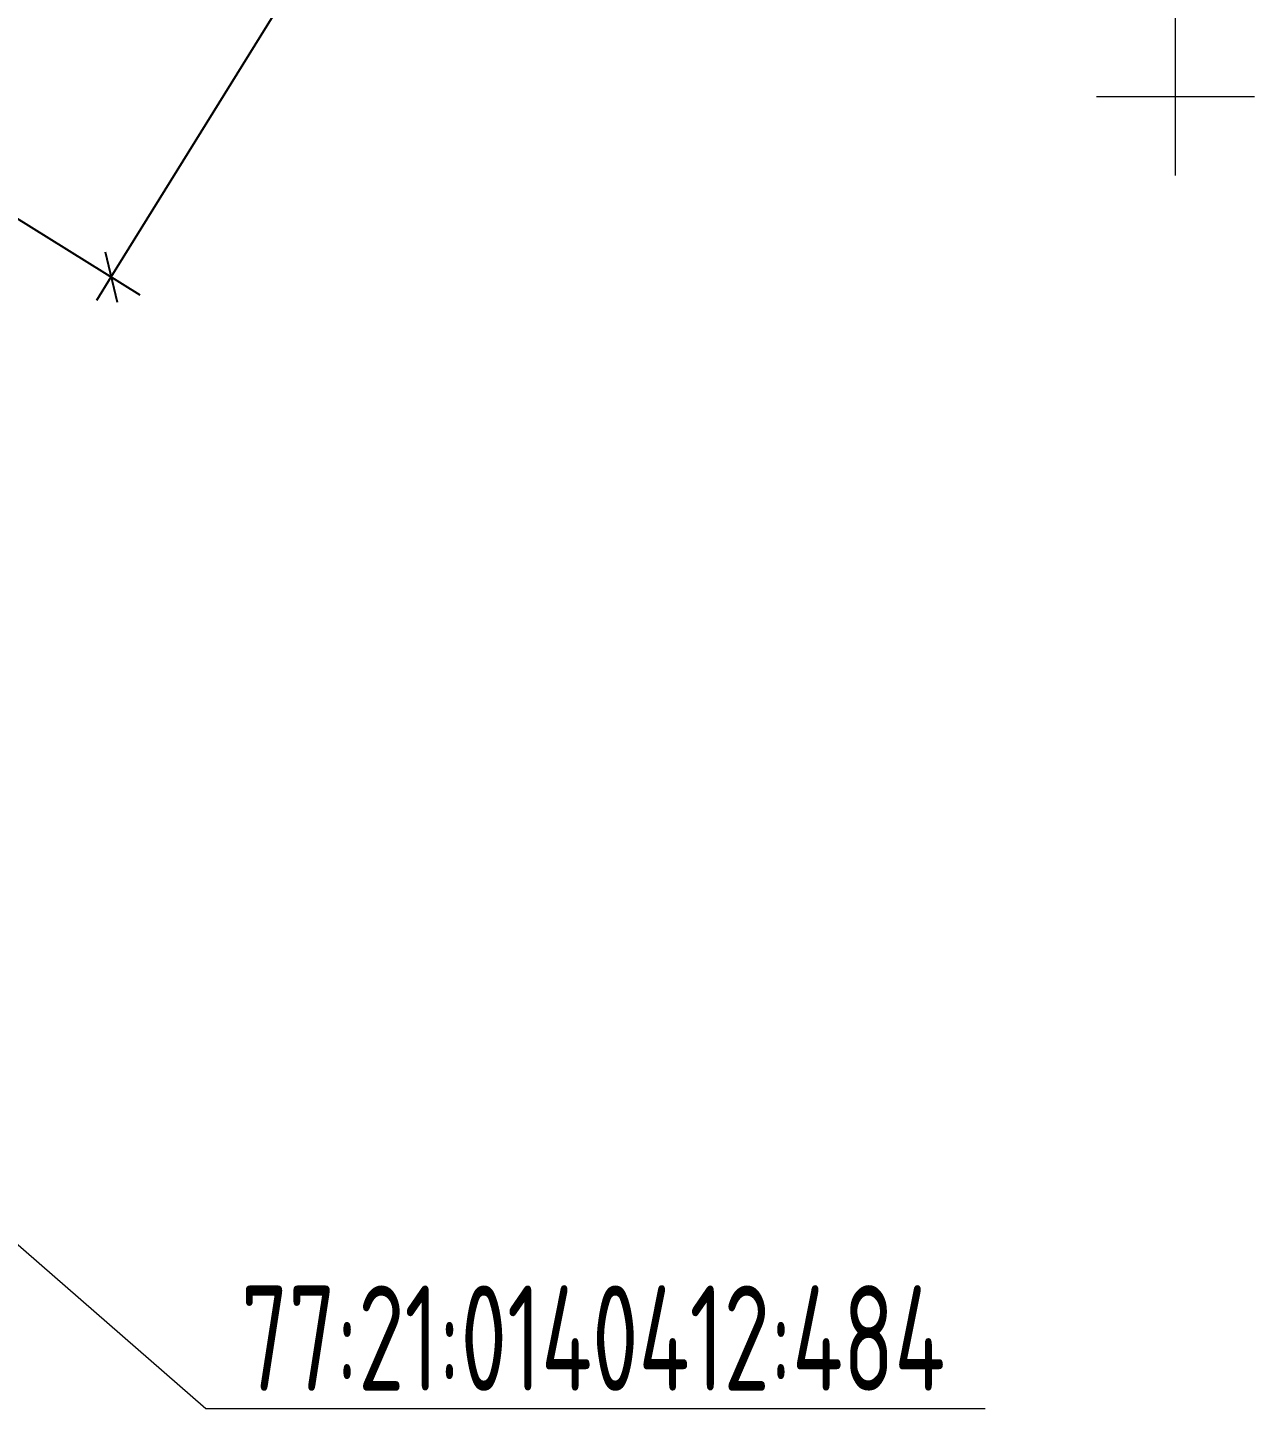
# Model space of a CAD drawing. Header units: millimetres. Extents: x -38151500 to -27467627, y -20617104 to -20349562.
# Drawn here: x -32362527 to -32339229, y -20528850 to -20502633 of the extents above; entities that cross this region are included whole.
import ezdxf
from ezdxf.xclip import XClip

# ---------------------------------------------------------------- set-up
doc = ezdxf.new("R2010")
doc.units = ezdxf.units.MM
doc.header["$MEASUREMENT"] = 0
doc.header["$XCLIPFRAME"] = 0
doc.layers.add('!!! ПОДОСНОВА', color=7, linetype='Continuous')
doc.layers.add('Новый_РАЗМЕРЫ', color=7, linetype='Continuous')
for name, color, linetype, lineweight in [('Новый_ГП_Текст_Ном._пера__250', 7, 'Continuous', 20), ('Новый_РАЗМЕРЫ_Ном._пера__7', 7, 'Continuous', 25), ('Чертеж_1_Новый_Новофедоровское_снт 28_07$0$SETKA_Ном._пера__7', 7, 'Continuous', 18)]:
    doc.layers.add(name, color=color, linetype=linetype, lineweight=lineweight)
doc.styles.add('РЎР“Р•РќР•Р\xa0РР\xa0_РЎРўРР›Р¬_6', font='', dxfattribs={"width": 0.8})
doc.styles.add('РЎР“Р•РќР•Р\xa0РР\xa0_РЎРўРР›Р¬_7', font='')
doc.styles.get('РЎР“Р•РќР•Р\xa0РР\xa0_РЎРўРР›Р¬_6').set_extended_font_data('GOST_type_A')
doc.styles.get('РЎР“Р•РќР•Р\xa0РР\xa0_РЎРўРР›Р¬_7').set_extended_font_data('GOST_type_A')
doc.dimstyles.new('СГЕНЕРИР_СТИЛЬ__2', dxfattribs={"dimtxt": 1200, "dimasz": 658.316413, "dimexe": 0.18, "dimexo": 437.5, "dimgap": 0, "dimtad": 1, "dimdec": 1, "dimlfac": 0.001, "dimzin": 0, "dimdsep": 46, "dimtxsty": 'РЎР“Р•РќР•Р\xa0РР\xa0_РЎРўРР›Р¬_7', "dimblk": 'ARROWHEAD_6', "dimblk1": 'ARROWHEAD_6', "dimblk2": 'ARROWHEAD_6', "dimcen": 0.09, "dimclrd": 7, "dimclre": 7, "dimclrt": 7, "dimadec": 1, "dimazin": 0, "dimtfac": 1, "dimtdec": 4, "dimtmove": 0, "dimatfit": 3, "dimfxl": 0, "dimtolj": 1, "dimtzin": 0, "dimarcsym": 0})

# ---------------------------------------------------------------- blocks, each defined once
blk = doc.blocks.new('Чертеж_5_1', base_point=(5709271, 0))
at = {"layer": 'Чертеж_1_Новый_Новофедоровское_снт 28_07$0$SETKA_Ном._пера__7', "color": 7, "lineweight": 18, "flags": 128}
for points in [[(-32340729, -20505441), (-32340729, -20502441)], [(-32342229, -20503941), (-32339229, -20503941)]]:
    blk.add_lwpolyline(points, dxfattribs=at)
blk = doc.blocks.new('*D78', base_point=(-32353106, -20487316))
at = {"layer": 'Новый_РАЗМЕРЫ_Ном._пера__7', "color": 7, "lineweight": 25}
for p, q in [((-32350833, -20490400), (-32350609, -20491354)), ((-32360939, -20507368), (-32350721, -20490877)), ((-32360387, -20507710), (-32368743, -20502532)), ((-32361051, -20506890), (-32360827, -20507845)), ((-32361213, -20507809), (-32360939, -20507368))]:
    blk.add_line(p, q, dxfattribs=at)
at = {"layer": 'Новый_РАЗМЕРЫ_Ном._пера__7', "color": 7, "lineweight": 25, "insert": (-32356640, -20499974), "char_height": 1200, "attachment_point": 7, "rotation": 58.2157, "style": 'РЎР“Р•РќР•Р\xa0РР\xa0_РЎРўРР›Р¬_7'}
blk.add_mtext('\\A1;{\\pql;\\fGOST_type_A|b0|i0|c0|p0;\\W1.000000;19,4}', dxfattribs=at)
blk = doc.blocks.new('ARROWHEAD_6')
at = {"color": 0, "linetype": 'Continuous', "lineweight": 0}
for p, q in [((-0.5, -0.5), (0.5, 0.5)), ((0, 0), (-1, 0))]:
    blk.add_line(p, q, dxfattribs=at)
blk = doc.blocks.new('*D79', base_point=(-32353106, -20487316))
at = {"layer": 'Новый_РАЗМЕРЫ_Ном._пера__7', "color": 7, "lineweight": 25}
for p, q in [((-32350169, -20491220), (-32358593, -20486000)), ((-32349448, -20488164), (-32349224, -20489118)), ((-32350721, -20490877), (-32349336, -20488641)), ((-32350833, -20490400), (-32350609, -20491354)), ((-32360939, -20507368), (-32350721, -20490877))]:
    blk.add_line(p, q, dxfattribs=at)
at = {"layer": 'Новый_РАЗМЕРЫ_Ном._пера__7', "color": 7, "lineweight": 25, "insert": (-32350704, -20490394), "char_height": 1200, "attachment_point": 7, "rotation": 58.2157, "style": 'РЎР“Р•РќР•Р\xa0РР\xa0_РЎРўРР›Р¬_7'}
blk.add_mtext('\\A1;{\\pql;\\fGOST_type_A|b0|i0|c0|p0;\\W1.000000;2,6}', dxfattribs=at)

msp = doc.modelspace()

# ---------------------------------------------------------------- linework, layer by layer
at = {"layer": 'Новый_ГП_Текст_Ном._пера__250', "color": 7, "lineweight": 20}
for p, q in [((-32375132.42, -20514926.64), (-32359143.46, -20528850.39)), ((-32359143.46, -20528850.39), (-32358843.46, -20528850.39)), ((-32358843.46, -20528850.39), (-32344343.32, -20528850.39))]:
    msp.add_line(p, q, dxfattribs=at)

# ---------------------------------------------------------------- block references
at = {"layer": '!!! ПОДОСНОВА', "color": 252, "lineweight": 40}
ref = msp.add_blockref('Чертеж_5_1', (5709271.23, 0), dxfattribs=at)
XClip(ref).set_block_clipping_path([(-32447502.6966846101, -20418838.4532491304), (-32447502.6966846101, -20510095.8116091713), (-32424922.1270352304, -20510095.8116091713), (-32419528.9893509001, -20521215.6831232607), (-32334163.1257211715, -20521215.6831232607), (-32334163.1257211715, -20418721.7424019799)])

# ---------------------------------------------------------------- texts
at = {"layer": 'Новый_ГП_Текст_Ном._пера__250', "color": 7, "lineweight": 20, "insert": (-32351786.32, -20526516.89), "char_height": 2000, "attachment_point": 2, "style": 'РЎР“Р•РќР•Р\xa0РР\xa0_РЎРўРР›Р¬_6'}
msp.add_mtext('\\A1;{\\pqc;\\fGOST_type_A|b0|i0|c0|p0;\\W0.800000;77:21:0140412:484}', dxfattribs=at)

# ---------------------------------------------------------------- dimensions: what is measured, and where the dimension line sits
at = {"layer": 'Новый_РАЗМЕРЫ', "color": 7, "lineweight": 25}
for base, p1, p2, picture, middle in [((-32349335.68, -20488641.43), (-32358964.54, -20485769.49), (-32359987.46, -20482041.09), '*D79', (-32350636.09, -20489145.29)), ((-32350721.22, -20490877.44), (-32369114.56, -20502301.71), (-32358964.54, -20485769.49), '*D78', (-32356332.03, -20498337.53))]:
    dim = msp.add_linear_dim(base=base, p1=p1, p2=p2, angle=58.215712, dimstyle='СГЕНЕРИР_СТИЛЬ__2', dxfattribs=at)
    dim.commit()
    dim.dimension.update_dxf_attribs({"geometry": picture, "text_midpoint": middle, "dimtype": 160, "text_rotation": 58.215712})

doc.saveas('drawing.dxf')
